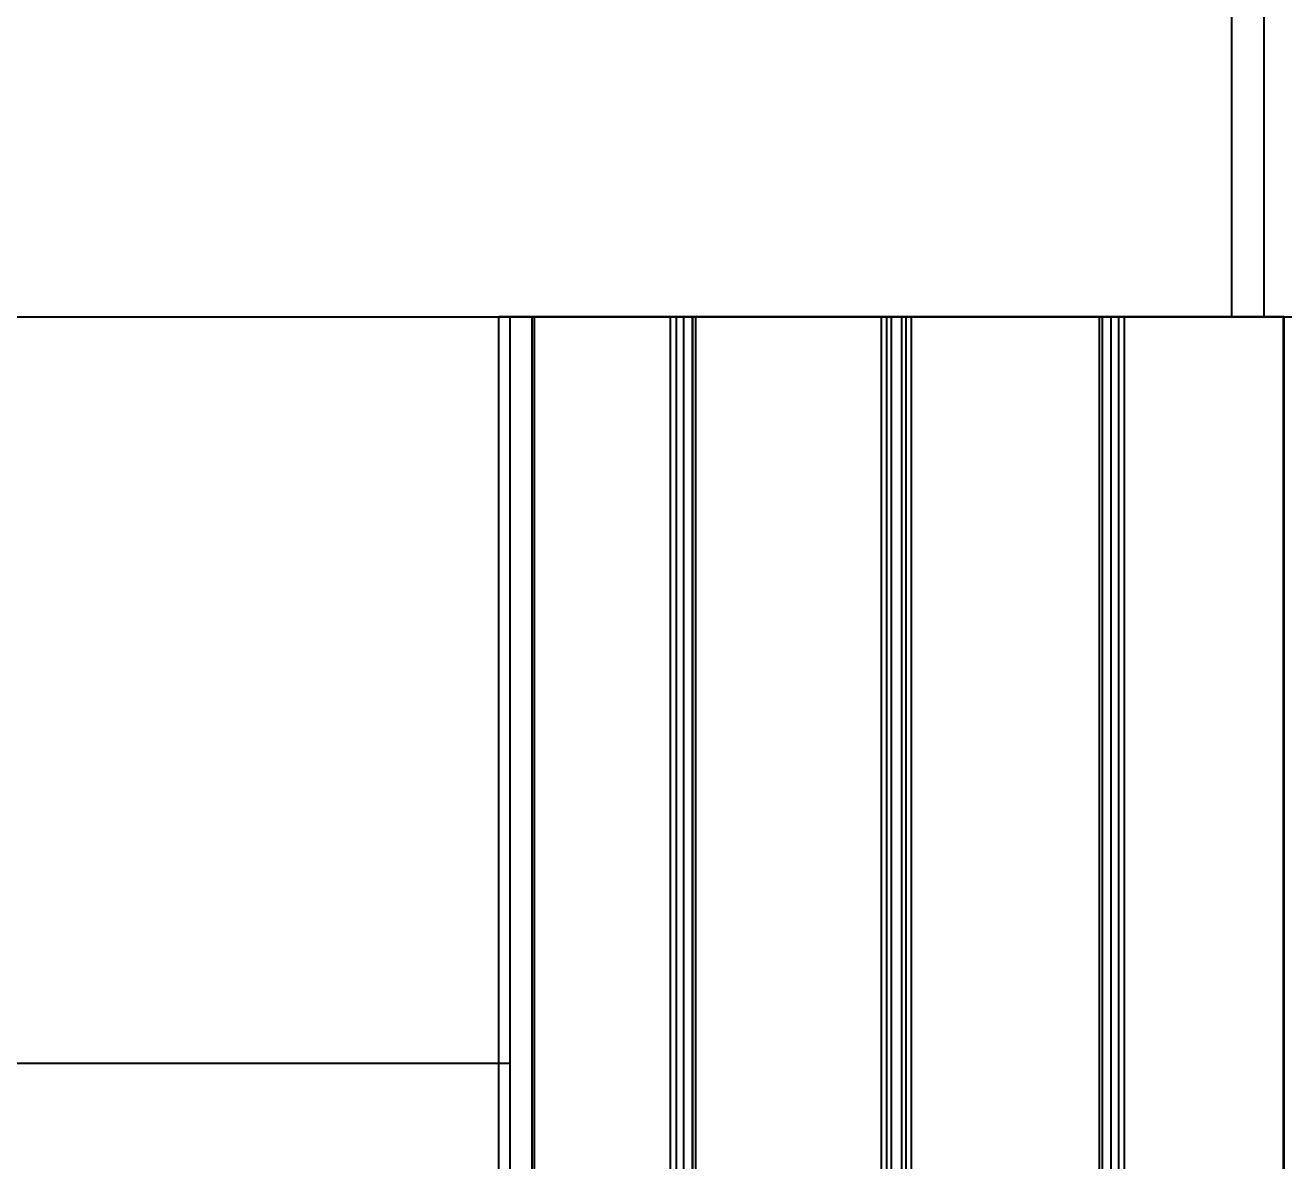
# Model space of a CAD drawing. Header units: millimetres. Extents: x -5505 to 394412, y -8522 to 584759.
# Drawn here: x 1983.8 to 2179.1, y 916 to 1092.3 of the extents above; entities that cross this region are included whole.
import ezdxf

# ---------------------------------------------------------------- set-up
doc = ezdxf.new("R2010")
doc.units = ezdxf.units.MM
doc.linetypes.add('CEN', pattern=[62, 60, -1, 0, -1])
doc.layers.add('지시선', color=1, linetype='CEN', lineweight=20)
doc.styles.get("Standard").update_dxf_attribs({"font": 'arial.ttf'})
doc.dimstyles.new('COAD', dxfattribs={"dimtxt": 100, "dimasz": 100, "dimexe": 1.25, "dimexo": 0.625, "dimtad": 1, "dimtxsty": 'Standard', "dimcen": 0, "dimclrd": 161, "dimclre": 161, "dimclrt": 6, "dimadec": 0, "dimazin": 0, "dimtfac": 1, "dimtmove": 0, "dimatfit": 3, "dimfxl": 0, "dimlwd": 5, "dimarcsym": 0})
doc.dimstyles.new('양쪽화살표지름', dxfattribs={"dimtxt": 3.5, "dimasz": 3.5, "dimexe": 2, "dimexo": 1.5, "dimgap": 0.8, "dimtad": 1, "dimdsep": 46, "dimtxsty": 'Standard', "dimcen": 0, "dimclrd": 1, "dimclre": 1, "dimclrt": 2, "dimazin": 2, "dimtfac": 1, "dimtmove": 0, "dimatfit": 1, "dimfxl": 0, "dimlwd": 25, "dimlwe": 25, "dimarcsym": 0})

# ---------------------------------------------------------------- blocks, each defined once
blk = doc.blocks.new('C-1S DRUM RIGHT')
for p, q in [((112, 252.89), (112, 0)), ((117, 252.89), (117, 0)), ((-500, 0), (117.12, 0)), ((0, 0), (0, -500)), ((120, 0), (120, -500)), ((120.12, 0), (120.12, -500))]:
    blk.add_line(p, q)
at = {"color": 7, "linetype": 'Continuous', "lineweight": 25}
for p, q in [((-1.68, -500), (-1.68, 0)), ((-1.68, -500), (-1.68, 0)), ((3.46, 0), (-1.68, 0)), ((-1.68, 0), (-1.68, 0)), ((3.46, -500), (3.46, 0)), ((3.79, 0), (3.46, 0)), ((3.79, 0), (3.79, -500)), ((24.91, 0), (3.79, 0)), ((24.91, 0), (24.91, -500)), ((25.8, 0), (24.91, 0)), ((25.8, 0), (25.8, -500)), ((26.97, 0), (25.8, 0)), ((26.97, 0), (26.97, -500)), ((28.32, 0), (26.97, 0)), ((28.32, 0), (28.32, -500)), ((28.34, 0), (28.32, 0)), ((28.34, 0), (28.34, -500)), ((28.83, 0), (28.34, 0)), ((28.83, 0), (28.83, -500)), ((57.65, 0), (28.83, 0)), ((57.65, 0), (57.65, -500)), ((58.47, 0), (57.65, 0)), ((58.47, 0), (58.47, -500)), ((59.17, 0), (58.47, 0)), ((59.17, 0), (59.17, -500)), ((60.77, 0), (59.17, 0)), ((60.77, 0), (60.77, -500)), ((61.48, 0), (60.77, 0)), ((61.48, 0), (61.48, -500)), ((62.3, 0), (61.48, 0)), ((62.3, 0), (62.3, -500)), ((91.44, 0), (62.3, 0)), ((91.44, 0), (91.44, -500)), ((91.93, 0), (91.44, 0)), ((91.93, 0), (91.93, -500)), ((91.94, 0), (91.93, 0)), ((91.94, 0), (91.94, -500)), ((93.29, 0), (91.94, 0)), ((93.29, 0), (93.29, -500)), ((94.46, 0), (93.29, 0)), ((94.46, 0), (94.46, -500)), ((95.35, 0), (94.46, 0)), ((95.35, 0), (95.35, -500)), ((120.12, 0), (95.35, 0)), ((120.12, 0), (120.12, -500))]:
    blk.add_line(p, q, dxfattribs=at)
blk = doc.blocks.new('*D281')
at = {"color": 161, "linetype": 'Continuous', "lineweight": -2, "transparency": 16777216}
for p, q in [((1655.52, 1299.89), (2949.19, 1299.89)), ((1655.52, 0), (2949.19, 0))]:
    blk.add_line(p, q, dxfattribs=at)
at = {"color": 161, "linetype": 'Continuous', "lineweight": 5, "transparency": 16777216}
blk.add_line((2947.94, 100), (2947.94, 1199.89), dxfattribs=at)
at = {"color": 161, "transparency": 16777216}
for points in [[(2931.27, 1199.89), (2964.6, 1199.89), (2947.94, 1299.89)], [(2931.27, 100), (2964.6, 100), (2947.94, 0)]]:
    blk.add_solid(points, dxfattribs=at)
at = {"color": 6, "transparency": 16777216, "insert": (2887.21, 649.95), "char_height": 100, "attachment_point": 5, "rotation": 90}
blk.add_mtext('1299,89', dxfattribs=at)
blk = doc.blocks.new('*D282')
at = {"color": 161, "linetype": 'Continuous', "lineweight": -2, "transparency": 16777216}
for p, q in [((1655.52, 1047), (2612.26, 1047)), ((1655.52, 0), (2612.26, 0))]:
    blk.add_line(p, q, dxfattribs=at)
at = {"color": 161, "linetype": 'Continuous', "lineweight": 5, "transparency": 16777216}
blk.add_line((2611.01, 100), (2611.01, 947), dxfattribs=at)
at = {"color": 161, "transparency": 16777216}
for points in [[(2594.35, 947), (2627.68, 947), (2611.01, 1047)], [(2594.35, 100), (2627.68, 100), (2611.01, 0)]]:
    blk.add_solid(points, dxfattribs=at)
at = {"color": 6, "transparency": 16777216, "insert": (2559.33, 523.5), "char_height": 100, "attachment_point": 5, "rotation": 90}
blk.add_mtext('1047', dxfattribs=at)
blk = doc.blocks.new('지시선_sheet')
at = {"layer": '지시선', "annotation_type": 0, "has_hookline": 1, "hookline_direction": 0, "text_width": 732.55}
blk.add_leader([(-4.31, 0.18), (588.07, 2.34), (1202.18, 1064.33), (1322.18, 1064.33)], dimstyle='양쪽화살표지름', override={"dimasz": 120, "dimgap": 0.8, "dimtad": 0}, dxfattribs=at)

msp = doc.modelspace()

# ---------------------------------------------------------------- linework, layer by layer
msp.add_line((0, 931.16), (2059, 931.16))

# ---------------------------------------------------------------- block references
for name, p in [('지시선_sheet', (1799, 670)), ('C-1S DRUM RIGHT', (2059, 1047))]:
    msp.add_blockref(name, p)

# ---------------------------------------------------------------- dimensions: what is measured, and where the dimension line sits
for base, p2, picture, middle in [((2947.935, 1299.891), (1654.891, 1299.891), '*D281', (2887.215, 649.945)), ((2611.015, 1047), (1654.891, 1047), '*D282', (2559.333, 523.5))]:
    dim = msp.add_linear_dim(base=base, p1=(1654.891, 0), p2=p2, angle=90, dimstyle='COAD')
    dim.commit()
    dim.dimension.update_dxf_attribs({"geometry": picture, "text_midpoint": middle})

doc.saveas('drawing.dxf')
